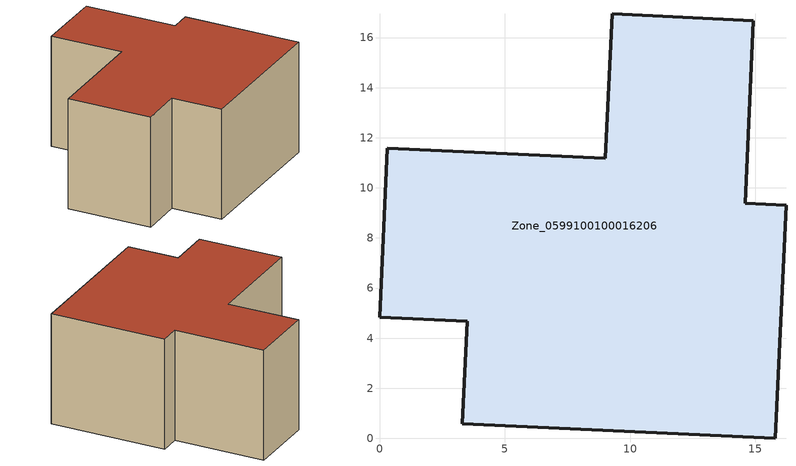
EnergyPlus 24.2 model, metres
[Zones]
Zone_0599100100016206
 floor ground (C_G): 9.3,16.95 14.91,16.66 14.6,9.39 16.23,9.31 15.79,0 3.31,0.59 3.5,4.68 0,4.83 0.3,11.58 9.02,11.19 z0
 wall outside (C_F): 3.5,4.68 3.31,0.59 15.79,0 16.23,9.31 14.6,9.39 14.91,16.66 9.3,16.95 9.02,11.19 0.3,11.58 0,4.83 3.5,4.68 z0:8.97
 roof outside (C_R): 0.3,11.58 0,4.83 3.5,4.68 3.31,0.59 15.79,0 16.23,9.31 14.6,9.39 14.91,16.66 9.3,16.95 9.02,11.19 z8.97
[BUILDING]
Pand.0599100100016206: North Axis=0; Terrain=City; Loads Convergence Tolerance Value=0.04; Temperature Convergence Tolerance Value=0.4; Solar Distribution=FullExterior; Maximum Number of Warmup Days=25; Minimum Number of Warmup Days=1
[Site:Location]
Rotterdam.The.Hague.AP_ZH_NLD Design_Conditions: Latitude=51.96; Longitude=4.45; Time Zone=1; Elevation=-4.5
[SITE:GROUNDTEMPERATURE:BUILDINGSURFACE]
18, 18, 18, 18, 18, 18, 18, 18, 18, 18, 18, 18
[MATERIAL] Thermal Absorptance=0.9; Solar Absorptance=0.7; Visible Absorptance=0.7
Name | Roughness | Thickness | Conductivity | Density | Specific Heat
G.D.2015-2018 | MediumSmooth | 0.15 | 0.0428571 | 540 | 1210
F.D.2015-2018 | Rough | 0.3 | 0.0666667 | 1920 | 840
R.D.2015-2018 | MediumRough | 0.2 | 0.0333333 | 1500 | 1000
[CONSTRUCTION]
C_G: G.D.2015-2018
C_F: F.D.2015-2018
C_R: R.D.2015-2018
[ZONE]
Zone_0599100100016206: Type=1; Multiplier=1; Ceiling Height=Autocalculate; Volume=Autocalculate; Floor Area=autocalculate; Part of Total Floor Area=Yes
[ZONEINFILTRATION:DESIGNFLOWRATE]
Infil_Zone_0599100100016206: Zone or ZoneList or Space or SpaceList=Zone_0599100100016206; Schedule=AlwaysOn; Design Flow Rate Calculation Method=Flow/Area; Flow Rate per Floor Area=0.0021; Constant Term Coefficient=1; Temperature Term Coefficient=0; Velocity Term Coefficient=0; Velocity Squared Term Coefficient=0
[HVACTEMPLATE:ZONE:IDEALLOADSAIRSYSTEM]
Zone_0599100100016206: Maximum Heating Supply Air Temperature=50; Minimum Cooling Supply Air Temperature=13; Maximum Heating Supply Air Humidity Ratio=0.0156; Minimum Cooling Supply Air Humidity Ratio=0.0077; Heating Limit=NoLimit; Cooling Limit=NoLimit; Dehumidification Control Type=ConstantSensibleHeatRatio; Cooling Sensible Heat Ratio=0.7; Dehumidification Setpoint=60; Humidification Control Type=None; Humidification Setpoint=30; Outdoor Air Method=None; Outdoor Air Flow Rate per Person=0.00944; Outdoor Air Flow Rate per Zone Floor Area=0; Outdoor Air Flow Rate per Zone=0; Demand Controlled Ventilation Type=None; Outdoor Air Economizer Type=NoEconomizer; Heat Recovery Type=None; Sensible Heat Recovery Effectiveness=0.7; Latent Heat Recovery Effectiveness=0.65
[ZONECONTROL:THERMOSTAT]
ThermostatControl_Zone_0599100100016206: Zone or ZoneList=Zone_0599100100016206; Control Type Schedule=DualSetpointControlType; Control 1=Thermostat_Zone_0599100100016206; Temperature Difference Between Cutout And Setpoint=0
[THERMOSTATSETPOINT:DUALSETPOINT]
Thermostat_Zone_0599100100016206: Heating Setpoint Temperature Schedule=HeatingSetpoint_Zone_0599100100016206; Cooling Setpoint Temperature Schedule=CoolingSetpoint_Zone_0599100100016206
[SCHEDULE:COMPACT]
HeatingSetpoint_Zone_0599100100016206: Through: 12/31, For: AllDays, Until: 24:00, 21
CoolingSetpoint_Zone_0599100100016206: Through: 12/31, For: AllDays, Until: 24:00, 24
DualSetpointControlType: Through: 12/31, For: AllDays, Until: 24:00, 4
AlwaysOn: Through: 12/31, For: AllDays, Until: 24:00, 1
